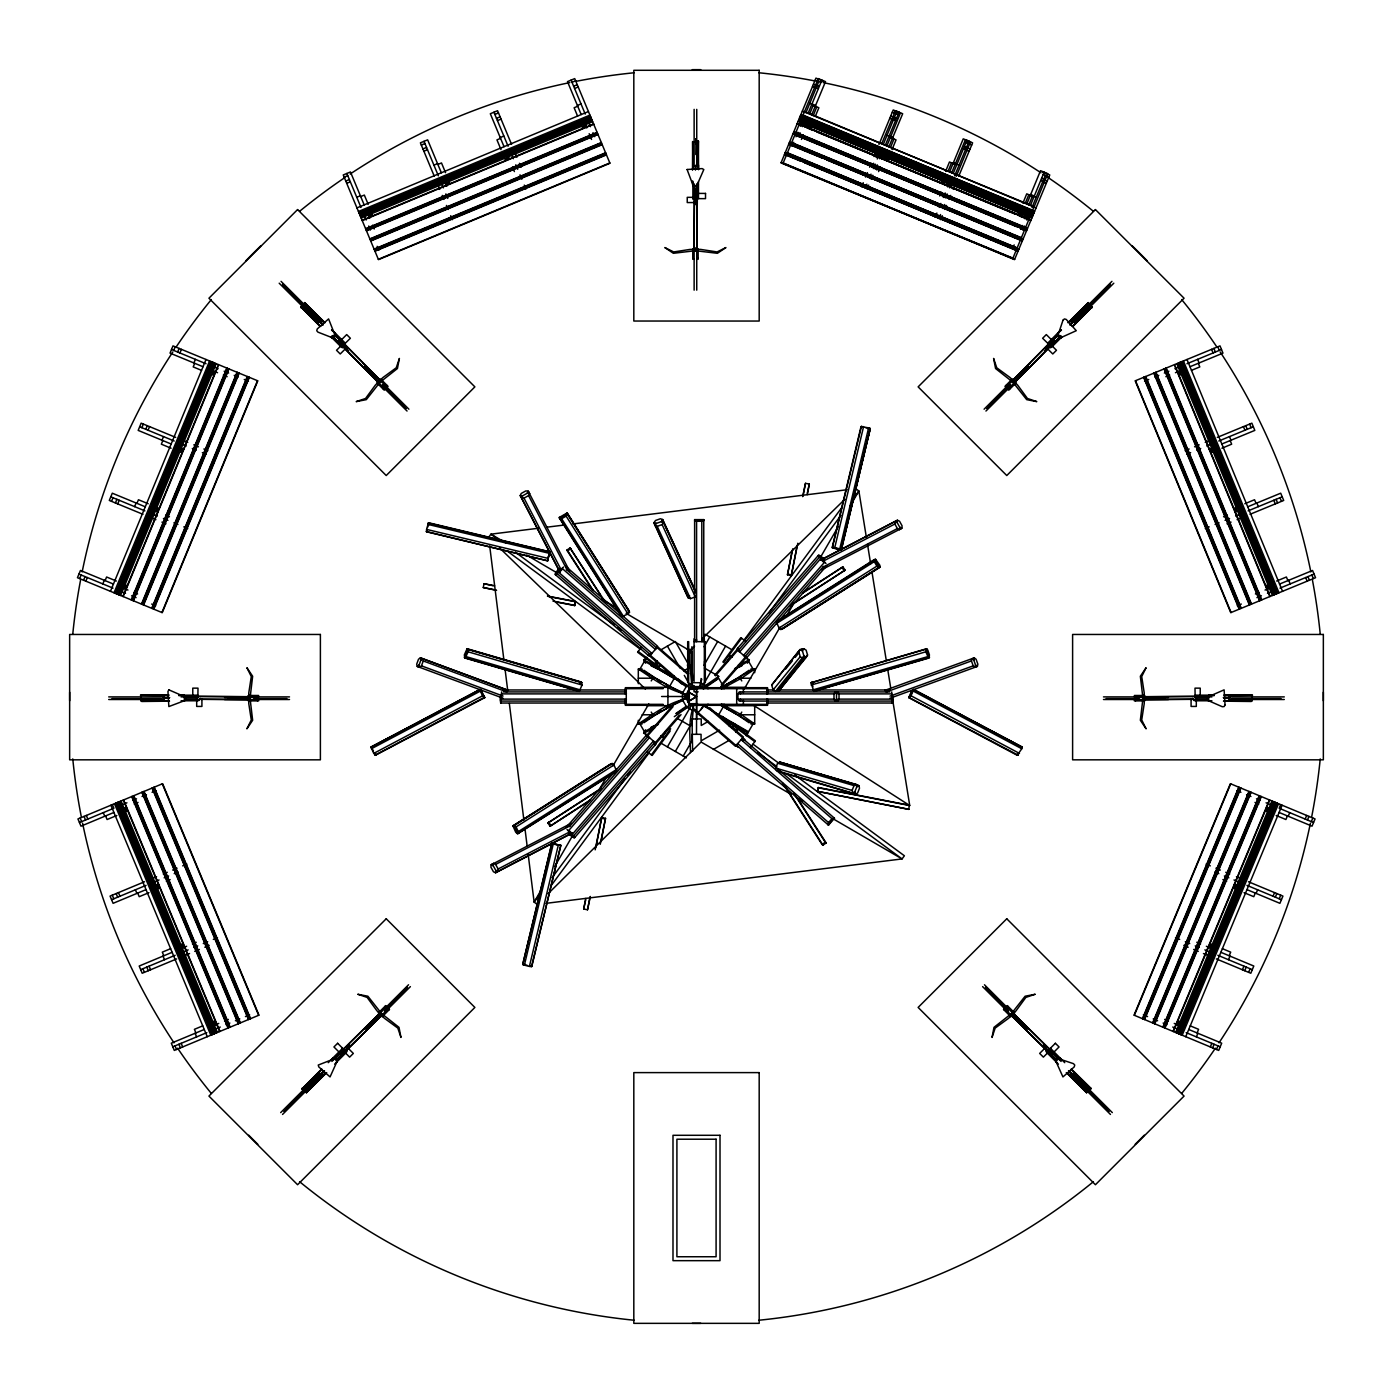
<?xml version="1.0" encoding="UTF-8"?>
<svg xmlns="http://www.w3.org/2000/svg" width="1393" height="1393" viewBox="0 0 1393 1393"><rect width="100%" height="100%" fill="white"/><g stroke="black" fill="none" stroke-linecap="round" stroke-linejoin="round"><path stroke-width="1.5" d="M250.043 698.276L252.655 676.267L246.909 667.717L251.28 676.563L248.755 693.052L248.755 703.5L251.28 719.972L246.909 728.818L252.655 720.268L250.043 698.276L248.755 698.276M1142.957 698.276L1140.345 720.268L1146.091 728.818L1141.72 719.972L1144.245 703.5L1144.245 693.052L1141.72 676.563L1146.091 667.717L1140.345 676.267L1142.957 698.276L1144.245 698.276M694.358 185.408L694.132 248.494L697.005 248.494L697.214 185.443M694.08 259.272L692.774 259.272L692.774 248.929L694.08 248.929L694.41 200.662M696.848 259.272L698.154 259.272L698.154 248.929L696.848 248.929L697.318 199.391M695.647 169.511L695.682 165.227M695.803 154.536L695.96 141.703L698.398 141.059L698.537 169.72M698.085 168.866L698.398 141.059M674.299 716.664L687.428 707.452L689.378 704.074L693.505 706.46C688.055 720.686 690.092 737.402 690.51 752.586M692.617 751.21L692.077 722.427L693.505 706.46M571.966 688.699L464.2 657.287L465.349 655.877L465.245 658.14L468.065 651.802L467.108 648.703L464.304 655.023L465.245 658.14L579.244 691.363L582.048 685.043L581.09 681.926L467.108 648.703L467.003 650.966L468.152 649.538L582.152 682.779M766.777 693.888L767.055 689.97L773.881 689.97M766.916 701.079L767.055 699.112M767.404 693.888L767.543 691.938M767.404 703.03L767.665 699.112M500.47 701.079L500.644 695.629M501.097 703.03L501.619 691.921M625.196 693.888L625.544 689.97M625.37 701.079L625.544 699.112M625.997 693.888L626.171 691.938L503.43 691.921M704.458 668.1L718.701 676.336L705.572 685.548L703.622 688.926L699.495 686.54L701.811 679.175M572.314 832.84L497.91 871.391L495.786 870.381L495.577 872.784L497.91 871.391L498.137 868.988L495.595 864.426L493.47 863.399L493.261 865.819L491.137 864.809L490.928 867.212L493.453 871.774L495.577 872.784L571.879 833.258M894.863 524.012L895.09 521.609L897.423 520.216L899.547 521.226L902.072 525.788L901.863 528.191L899.53 529.601L897.405 528.574L894.863 524.012L822.392 561.571M899.53 529.601L899.739 527.181L901.863 528.191L821.748 569.702M547.519 560.613L549.73 551.767L428.504 522.706L426.589 529.41L426.693 532.004L426.972 529.88L426.293 531.534L547.71 560.839L549.538 551.541L547.71 560.839L426.502 531.778L426.972 529.88M428.609 525.3L428.504 522.706L428.226 524.83L428.905 523.176L549.922 552.011L549.242 553.665L549.538 551.541M590.336 896.465L587.515 909.786L583.684 908.985L585.739 898.433M595.177 849.852L601.706 817.517L605.537 818.318L601.01 841.546M585.687 899.895L583.684 908.985M595.96 847.101L601.706 817.517M587.515 909.786L589.97 897.109M600.244 844.297L605.537 818.318M797.823 543.235L791.294 575.57L787.463 574.787L791.99 551.541M802.664 496.622L805.485 483.319L809.316 484.102L807.261 494.654M787.463 574.787L792.756 548.79M803.03 495.978L805.485 483.319M791.294 575.57L797.04 545.986M807.313 493.192L809.316 484.102M1048.529 345.429L1048.163 347.205L1050.74 347.728L1051.088 345.934M1046.439 1048.825L1045.934 1051.384L1047.71 1051.75L1048.233 1049.173M496.57 590.388L483.267 587.55L484.05 583.719L494.619 585.774M574.891 601.393L574.734 605.572L574.891 601.393L547.414 596.047M817.482 791.346L818.266 787.515L909.089 805.171L908.95 809.368L817.482 791.346L908.95 809.368M818.109 791.712L818.266 787.515M977.381 666.429L975.553 665.018L975.048 667.282L973.219 665.854L971.426 660.944L971.931 658.68L973.759 660.108L974.247 657.844L976.093 659.255L977.869 664.165L977.381 666.429L889.848 698.293M909.699 697.545L910.099 695.856L908.758 697.649L1017.203 755.285L1021.765 748.755L1022.166 747.066L913.738 689.431L911.022 695.769L908.758 697.649L911.457 691.311M1017.586 753.578L1017.203 755.285L1018.527 753.491L1018.126 755.18L909.229 697.597L913.268 689.483M553.213 844.141L560.839 845.29L531.534 966.707L529.41 966.411L524.377 965.157L553.213 844.141L551.541 843.461L560.839 845.29L531.778 966.498L529.88 966.028L532.004 966.307L529.88 966.028M529.41 966.411L558.245 845.394M860.996 426.693L832.161 547.71L838.865 549.643L841.459 549.538L870.294 428.504L868.623 427.843L860.996 426.693L863.12 426.972L861.466 426.293L832.387 547.519L841.233 549.73L870.068 428.696L865.645 427.599M832.631 547.327L834.755 547.606L863.59 426.589M867.7 428.609L870.294 428.504L840.989 549.922L839.335 549.242L841.459 549.538L839.787 548.859L868.623 427.843M427.599 527.355L428.696 522.932M169.528 701.167L141.738 701.48L141.511 698.572M1208.323 697.719L1208.967 695.281L1213.233 695.229M1251.959 697.701L1251.732 694.794L1223.925 695.107M324.012 1070.869L304.109 1090.301L301.95 1089.03L320.582 1070.155M304.109 1090.301L302.211 1088.09M332.544 1059.133L332.805 1058.192L334.982 1059.464M1059.359 335.626L1061.257 337.837L1061.518 336.897M1073.481 325.875L1092.112 307L1089.935 305.729L1070.05 325.161M418.422 666.847L421.539 658.262M419.606 667.282L419.084 665.018L417.221 666.429L419.606 667.282L421.47 665.854L423.263 660.944L422.741 658.68L420.355 657.844L418.492 659.255L416.699 664.165L417.221 666.429L502.908 698.154M777.607 763.225L775.709 768.083L852.098 790.458L852.76 792.913L855.511 794.184L857.618 793L859.516 788.159L858.854 785.704L856.086 784.416L779.714 762.058L777.607 763.225L853.996 785.6L856.086 784.416L856.747 786.871L858.854 785.704L779.714 762.058M852.098 790.458L853.996 785.6M79.68 578.617L81.16 574.996M111.527 501.341L113.025 497.719M141.877 427.703L143.375 424.064M173.725 350.427L175.222 346.805M83.563 580.219L85.06 576.598M115.41 502.943L116.908 499.321M145.777 429.305L147.258 425.683M177.625 352.029L179.105 348.407M85.844 581.16L87.341 577.538M117.708 503.9L119.189 500.261M148.058 430.245L149.556 426.624M179.906 352.969L181.403 349.347M102.803 583.911L104.283 580.289M134.651 506.634L136.131 503.012M162.023 440.24L163.503 436.601M193.871 362.964L195.351 359.342M105.102 580.62L106.599 576.998L116.35 581.02M136.949 503.361L138.447 499.739L148.198 503.744M162.824 440.571L161.344 444.193L171.095 448.215M194.689 363.294L193.192 366.916L201.515 370.346M110.447 591.311L206.007 359.481M114.017 592.774L209.577 360.961M115.445 593.366L210.987 361.536M115.741 593.488L211.301 361.675M117.169 594.08L212.711 362.25M117.465 594.202L213.025 362.372M118.893 594.776L214.435 362.964M119.189 594.915L214.731 363.085M120.599 595.49L216.159 363.677M124.586 588.664L126.084 585.025M156.434 511.388L157.931 507.766M180.829 452.22L182.309 448.598M212.676 374.943L214.156 371.322M122.845 596.413L218.405 364.6M123.176 596.552L217.9 366.725M131.255 599.878L226.815 368.065M131.604 600.017L227.146 368.205M133.066 600.627L228.609 368.814M133.397 600.766L228.957 368.936M141.477 604.092L237.036 372.279M141.825 604.231L237.367 372.419M143.287 604.841L238.83 373.011M143.618 604.98L239.178 373.15M151.698 608.306L247.257 376.493M152.029 608.445L247.588 376.632M153.509 609.054L249.051 377.224M153.839 609.194L249.382 377.364M161.919 612.52L257.479 380.707M792.077 146.3L793.731 142.278M796.012 136.758L797.876 132.231M800.366 126.206L802.351 121.365M805.972 112.589L818.753 81.595M804.388 126.693L805.972 122.863M809.594 114.087L813.355 104.945L809.733 103.448M813.216 115.584L816.646 107.244L813.024 105.764M861.518 186.888L863.242 182.692M865.558 177.068L867.386 172.645M869.615 167.23L871.269 163.207M874.02 156.556L875.675 152.533M878.983 144.489L893.226 109.96L900.453 112.955L886.871 145.934M865.21 188.212L866.864 184.189M869.354 178.147L871.008 174.142M873.289 168.605L875.152 164.078M877.259 158.976L879.627 153.213M883.249 144.454L896.848 111.44M876.911 170.085L878.495 166.237M881.665 158.558L883.249 154.71M890.493 147.432L893.923 139.108L890.301 137.611M945.638 171.287L949.469 161.988L953.091 163.486M939.7 195.978L941.285 192.13M949.643 171.809L963.242 138.83L970.503 141.807L956.26 176.336M935.156 217.256L936.897 213.059M939.213 207.418L940.867 203.413M943.322 197.458L945.185 192.948M947.658 186.906L949.66 182.083M953.265 173.307L966.881 140.31M938.865 218.562L940.519 214.539M943.009 208.515L944.663 204.492M1022.915 203.134L1026.728 193.836L1030.35 195.333M1021.4 217.064L1022.984 213.216M1026.92 203.674L1040.519 170.677L1047.762 173.655L1032.701 210.221L800.871 114.679M1012.502 248.929L1014.174 244.907M1020.599 229.305L1022.183 225.474M1024.935 218.771L1026.589 214.748M1030.541 205.154L1044.141 172.157M1030.228 216.228L1025.457 227.808L793.627 132.248M800.592 121.121L791.537 142.87L1023.019 239.23M801.062 119.972L801.654 118.562L1033.136 214.905M798.346 136.671L800.017 132.666M802.525 126.641L804.196 122.619M808.184 113.059L821.905 80.097M801.445 139.457L803.361 134.842M811.806 114.557L825.509 81.63L818.283 78.6L803.082 115.114L1034.564 211.475M815.427 116.072L818.875 107.749L815.271 106.234M871.896 167.282L873.568 163.277M876.075 157.252L877.747 153.23M881.926 143.2L895.438 110.709L902.681 113.738L888.96 146.683M867.09 189.048L868.727 185.095M871.165 179.227L872.836 175.239M875.309 169.302L877.19 164.774M879.697 158.75L881.369 154.745M885.339 145.168L899.06 112.224M878.6 171.583L880.515 166.951M883.719 159.272L885.321 155.424M891.99 149.608L896.047 139.875L892.425 138.36M948.041 171.269L951.506 162.946L955.128 164.461M946.422 185.373L948.006 181.525M951.663 172.784L965.366 139.84L972.61 142.835L958.68 176.319M945.447 197.91L947.118 193.888M949.626 187.863L951.628 183.04M954.64 175.814L968.988 141.337M940.623 219.659L942.277 215.706M944.872 209.455L946.543 205.433M949.051 199.408L950.722 195.386M953.23 189.378L954.901 185.356M1025.196 203.395L1028.661 195.072L1032.283 196.57M1023.576 217.482L1025.178 213.651M1028.818 204.893L1032.631 195.769L1036.235 197.266M1022.601 230.019L1024.273 226.014M1026.78 219.99L1028.8 215.149M1031.987 207.47L1045.325 175.448M1134.355 1015.305L1230.715 783.824M1142.417 1018.666L1238.777 787.184M1142.748 1018.805L1239.108 787.324M1144.228 1019.415L1240.571 787.933M1144.558 1019.554L1240.919 788.072M1152.62 1022.915L1248.981 791.433M1152.951 1023.054L1249.312 791.572M1154.431 1023.663L1250.775 792.182M1154.762 1023.803L1251.123 792.321M1162.824 1027.163L1259.185 795.682M1163.155 1027.303L1259.516 795.821M1164.635 1027.912L1260.978 796.43M1164.966 1028.051L1261.327 796.57M1173.028 1031.412L1269.389 799.93M1173.359 1031.551L1269.72 800.07M1177.625 1024.83L1179.122 1021.226M1209.751 947.675L1211.248 944.054M1234.337 888.595L1235.835 884.99M1266.446 811.44L1267.961 807.818M1175.605 1032.492L1271.966 800.992M1177.015 1033.066L1273.376 801.584M1177.329 1033.206L1273.69 801.724M1178.739 1033.798L1275.1 802.298M1179.035 1033.919L1275.396 802.438M1180.463 1034.511L1276.824 803.012M1180.759 1034.633L1277.12 803.152M1182.187 1035.225L1278.53 803.744M1280.689 804.632L1279.174 808.253L1313.547 822.549M1185.739 1036.705L1282.1 805.224M1197.075 1032.944L1198.589 1029.323L1190.266 1025.857M1229.201 955.772L1230.698 952.15L1222.375 948.685M1255.285 893.087L1253.787 896.692L1244.053 892.652M1287.411 815.915L1285.913 819.537L1276.162 815.48M1196.378 1036.897L1197.893 1033.275M1228.504 959.725L1230.019 956.12M1256.103 893.418L1257.618 889.796M1288.229 816.263L1289.726 812.641M1210.308 1046.927L1211.823 1043.322M1242.434 969.772L1243.932 966.15M1273.045 896.221L1274.543 892.617M1305.171 819.067L1306.669 815.445M1212.589 1047.884L1214.104 1044.262M1244.715 970.729L1246.213 967.108M1275.326 897.179L1276.841 893.557M1307.452 820.007L1308.95 816.402M1216.472 1049.504L1217.987 1045.882M1248.598 972.331L1250.096 968.727M1279.209 898.798L1280.724 895.177M1311.335 821.626L1312.833 818.022M742.765 741.093L742.817 738.534L834.494 818.248L828.504 825.144L736.81 745.429L737.681 743.601L828.556 822.584L827.668 824.43L829.375 823.298L828.504 825.144M560.16 572.314L521.609 497.91L522.619 495.786L520.216 495.577L521.609 497.91L524.012 498.137L528.574 495.595L529.601 493.47L528.191 491.137L525.788 490.928L521.226 493.453L520.216 495.577L559.742 571.879M1017.674 755.232L1018.527 753.491M693.122 184.311L692.669 185.165L692.617 180.881M771.705 685.043L800.07 649.538L803.744 648.703L806.112 650.113L807.557 655.023L806.268 657.287L779.192 690.51L775.518 691.363L773.132 689.953L771.705 685.043L800.07 649.538L802.438 650.966L803.744 648.703M779.192 690.51L795.368 669.981M646.787 657.235L639.927 669.11L685.635 695.507L690.214 687.585L644.506 661.205M641.285 669.894L639.596 669.685M645.847 661.971L644.82 660.63M652.551 676.406L653.178 677.52M657.13 668.483L661.571 670.312M651.227 680.916L653.509 676.963M658.088 669.04L660.369 665.088M541.703 889.03L534.128 902.107L537.28 904.44M554.675 866.603L571.983 836.688M599.025 789.953L606.599 776.876M613.094 765.662L648.79 703.97M666.133 684.242L666.759 685.373M670.712 676.336L671.67 676.876M666.446 685.931L667.09 684.799M669.667 686.279L674.229 678.374M648.407 735.922L643.653 733.188L645.603 729.81M704.074 646.805L709.768 636.967M682.257 693.557L686.819 685.635M662.668 736.827L665.837 731.325M703.918 665.349L717.674 641.529M667.404 746.892L691.433 705.258M701.567 687.742L725.596 646.108M675.326 751.471L692.095 722.427M718.701 676.336L716.751 679.714L706.895 686.627M727.163 661.675L730.332 656.173M700.958 709.629L702.908 706.234M706.181 707.365L708.01 704.196M683.232 756.033L691.816 741.18M747.397 663.19L749.347 659.812L744.593 657.078M718.771 714.626L723.333 706.721M725.91 708.201L726.554 707.069M726.867 708.758L726.241 707.627M732.631 727.912L734.912 723.96M739.491 716.037L741.773 712.084M740.449 716.594L739.822 715.48M751.715 723.106L753.404 723.315M746.213 735.765L753.073 723.89L719.746 704.632M744.21 689.03L779.906 627.372M786.401 616.159L793.975 603.082M821.017 556.364L838.325 526.484M850.218 505.92L858.872 490.98L855.72 488.647M325.004 322.758L304.632 302.594L303.361 304.771L322.793 324.656M1066.289 1072.61L1086.644 1092.774L1087.933 1090.597L1068.501 1070.712M648.372 655.476L649.417 653.805M892.617 701.079L892.495 699.112L891.99 701.062L739.195 701.062L737.942 699.112L737.942 693.888L739.195 691.921L889.848 691.921M833.989 693.888L835.243 691.921L836.496 693.888L837.768 691.938L839.021 693.888L839.021 699.112L837.768 701.079L836.496 699.112L835.243 701.062L833.989 699.112L833.989 693.888L737.942 693.888M200.383 698.381L198.938 700.557L197.423 699.53M693.105 199.582L694.114 198.067M697.04 199.007L698.05 197.493M695.856 592.826L663.521 522.462L661.257 521.661L662.685 519.537L663.521 522.462L662.11 524.569L657.2 526.328L654.936 525.509L656.347 523.402L654.083 522.601L655.511 520.477L660.421 518.736L662.685 519.537L695.003 589.901M488.612 537.332L490.928 534.163L538.429 528.243M641.529 646.979L637.628 652.255L660.247 668.936M655.023 663.869L657.165 660.822M539.265 895.159L534.128 902.107L528.208 854.623M552.081 877.747L625.196 778.583M627.755 775.1L630.332 771.618M551.384 885.304L648.877 753.073M651.367 754.902L670.66 728.731M670.172 731.064L652.203 755.424L646.927 751.524M722.828 662.023L740.797 637.681L746.073 641.564M723.629 662.615L741.633 638.186M744.123 640.014L841.616 507.801M769.093 612.763L840.919 515.34M853.735 497.945L858.872 490.98L866.481 538.064M735.835 732.283L737.977 729.218M750.374 747.606L755.372 740.832L722.323 716.472M589.883 800.609L550.096 826.223L547.902 822.984L601.062 788.351M550.096 826.223L590.597 799.721M802.403 593.366L842.904 566.864L845.098 570.103L790.127 605.92M579.941 683.336L581.09 681.926M785.652 669.058L792.425 660.752M795.142 657.426L799.199 652.446M773.132 689.953L800.226 656.712L798.781 651.802M775.518 691.363L803.883 655.877L806.268 657.287L802.594 658.14L800.226 656.712M777.346 690.945L804.423 657.705L801.898 649.121M798.085 666.655L807.557 655.023M559.725 518.945L561.205 517.221L559.289 517.447L559.725 518.945L561.64 518.718L566.133 516.124L567.613 514.417L567.177 512.92L559.289 517.447L618.892 611.649M629.288 611.492L567.404 513.669L559.516 518.196L621.626 616.768L628.034 613.965L629.514 612.241L629.079 610.743L567.177 512.92L565.715 514.626L567.613 514.417L629.514 612.241L627.599 612.467M558.732 568.901L554.919 574.247L648.981 656.016L652.011 653.456L558.558 572.227L555.528 574.769M555.964 572.558L559.777 568.657M558.558 572.227L560.857 569.598M560.944 569.963L563.503 567.003M566.342 827.268L646.16 735.452L649.521 737.559L568.274 831.012M673.742 704.336L646.805 735.33L655.302 742.713M647.536 735.974L673.063 706.617M569.441 826.676L647.832 736.497M572.558 837.036L571.809 834.895L573.498 835.957L654.727 742.504M574.769 837.472L572.227 834.442L653.456 740.989L656.016 744.019L574.247 838.081L568.901 834.268M654.222 743.949L679.279 715.131M714.731 675.205L737.019 649.591L746.195 657.67L720.669 687.028M681.055 714.592L655.981 743.409L655.25 742.782M715.48 675.849L738.778 649.051M738.273 650.496L819.502 557.043L821.191 558.105L820.442 555.964M818.231 555.528L820.773 558.558L739.544 652.011L736.984 648.981L818.753 554.919L824.099 558.732M824.726 561.988L743.479 655.441L746.84 657.548L826.658 565.732M745.168 656.503L823.559 566.324M721.348 684.764L745.464 657.026M698.172 712.607L704.91 704.841M735.974 745.464L735.33 746.195L692.913 709.333M736.026 745.516L743.409 737.019L709.786 707.766M741.947 740.38L743.218 738.899M828.556 822.584L831.969 818.649L834.494 818.248M828.086 824.778L834.094 817.883M343.949 1048.546L379.314 1013.773L378.391 1012.92L385.704 1005.607L386.627 1006.53M388.577 1008.497L389.5 1009.42L382.187 1016.733L381.264 1015.81L346.892 1049.695M1058.837 1058.488L1014.069 1014.034L1012.084 1016.072L1056.852 1060.543M1014.104 1014.034L1012.102 1016.089L1013.982 1014.278M324.499 1070.712L305.067 1090.597L306.356 1092.774L326.711 1072.61M306.356 1092.774L325.788 1072.889M1060.526 330.402L1057.531 333.467L1061.466 330.124M1067.996 322.758L1088.368 302.594L1089.639 304.771L1070.207 324.656M1068.936 322.479L1088.368 302.594M1070.782 323.402L1073.759 320.338M1005.885 387.271L1004.962 386.349L1012.276 379.035L1013.199 379.958L1047.884 344.611M1007.835 389.239L1008.758 390.162L1016.089 382.849L1015.149 381.926L1046.927 349.678M1015.184 381.961L1047.536 349.086M1059.881 336.845L1057.827 334.842L1013.373 379.575L1015.427 381.578L1059.881 336.81M380.028 382.257L366.307 399.652L356.208 401.619L365.558 398.468L375.413 385.025L382.796 377.642L396.239 367.787L399.391 358.436L397.423 368.536L380.028 382.257L379.105 381.334M1011.405 1013.634L1025.109 996.221L1035.225 994.254L1025.875 997.405L1016.019 1010.848L1008.619 1018.248L995.177 1028.104L992.025 1037.454L993.993 1027.338L1011.405 1013.634L1012.311 1014.539M302.281 306.216L301.341 307.122L319.136 324.917M304.37 304.074L305.311 303.169L324.586 322.445M341.146 340.136L346.683 334.581L350.374 338.273L344.402 344.106L335.504 335.208M342.278 346.213L341.355 347.136L330.977 336.758M364.496 366.272L378.809 381.508M333.119 336.81L377.573 381.578L379.384 379.68M346.073 349.678L377.816 381.961L376.928 382.849L384.242 390.162L385.164 389.239M345.116 344.611L379.871 379.976L380.724 379.035L388.038 386.349L387.115 387.271M378.06 382.065L379.906 380.219M377.851 383.772L378.774 382.849M380.724 380.881L381.647 379.958M378.983 382.988L380.829 381.142M383.406 389.326L384.329 388.403M386.279 386.436L387.202 385.513M321.783 1069.075L302.507 1088.351L303.448 1089.256L307.888 1084.816M330.663 1060.195L342.539 1048.32L343.444 1049.26L333.066 1059.638M1047.658 343.2L1061.013 329.845M1068.414 322.445L1087.707 303.152L1088.612 304.092M1048.163 343.827L1050.618 341.355M1057.496 335.208L1048.598 344.106L1042.626 338.273L1046.317 334.581L1051.854 340.136M1072.297 320.407L1076.772 315.932M280.689 1112.607L319.972 1073.324M331.865 1061.449L344.158 1049.155M364.444 1028.87L408.549 984.764M984.102 409.194L1030.071 363.225M1048.494 344.802L1058.158 335.156M1071.426 321.887L1111.945 281.351M301.846 1092.286L305.589 1088.542M335.452 1058.68L339.892 1054.222M348.459 1045.655L349.33 1044.785M1046.056 348.076L1048.946 345.185M1087.881 306.234L1091.624 302.507M369.197 1025.579L380.602 1014.174M1019.641 375.135L1027.024 367.752M347.223 1047.606L348.267 1046.561M1050.792 344.036L1053.056 341.773M340.693 1054.884L345.064 1050.496M347.588 1047.971L350.113 1045.447M380.689 1014.539L381.595 1013.634L367.891 996.221L357.775 994.254L367.125 997.405L376.981 1010.848L384.381 1018.248L397.823 1028.104L400.975 1037.454L399.007 1027.338L381.595 1013.634M1012.972 382.257L1026.693 399.652L1036.792 401.619L1027.442 398.468L1017.586 385.025L1010.204 377.642L996.761 367.787L993.609 358.436L995.577 368.536L1012.972 382.257L1013.895 381.334M1044.802 350.775L1046.282 349.295M1051.158 344.419L1054.901 340.658M345.325 1050.357L347.78 1047.884L353.334 1053.421L349.626 1057.13L344.088 1051.576M381.055 1014.644L365.628 1029.148M1014.191 381.508L1028.504 366.272M282.535 1114.452L323.072 1073.916M336.34 1060.648L346.004 1051.001M364.426 1032.579L410.395 986.61M985.948 411.039L1031.917 365.07M1050.339 346.648L1061.1 335.835M1074.508 322.479L1113.808 283.197M306.46 1092.321L325.753 1073.028M334.633 1064.148L346.509 1052.272L345.568 1051.367M1062.023 336.758L1051.645 347.136L1050.722 346.213M1073.864 324.917L1091.659 307.122M1004.423 1008.497L1003.5 1009.42L1010.813 1016.733L1011.736 1015.81L1045.516 1049.086M1006.373 1006.53L1007.296 1005.607L1014.626 1012.92L1013.686 1013.843L1049.051 1048.546M1004.336 1010.256L1005.258 1009.333M1007.209 1007.365L1008.132 1006.442M1010.674 1014.661L1012.519 1012.815M1009.89 1015.81L1010.813 1014.888M1012.763 1012.92L1013.686 1011.997M1012.485 1015.549L1013.408 1014.626M1027.372 1029.148L1011.945 1014.644M1047.432 1051.367L1046.509 1052.29L1058.367 1064.148M1048.912 1051.576L1043.374 1057.13L1039.666 1053.421L1045.22 1047.884L1047.675 1050.357M1087.445 1091.381L1086.54 1092.321L1067.247 1073.028M334.163 1058.488L378.931 1014.034L380.916 1016.072L336.148 1060.543M548.093 893.714L701.062 742.016L791.241 794.463M347.484 1049.086L381.316 1015.828M694.55 646.16L689.901 650.705L626.084 613.32M702.298 638.586L844.872 499.251M1072.227 326.432L1092.112 307M328.226 1062.685L332.805 1058.192M301.95 1089.03L321.835 1069.58M333.119 336.845L335.173 334.842L379.627 379.575L377.573 381.578M345.464 349.086L377.207 381.386L379.871 379.976M1013.129 379.976L1015.793 381.386M810.987 682.779L926.693 648.703L927.808 650.113L929.462 655.023L928.609 658.14L813.86 691.363L810.987 682.779L926.206 649.121L929.096 657.705L818.527 689.727M925.718 649.538L926.693 648.703L925.84 651.802L928.609 658.14L928.469 655.877L929.584 657.287L823.193 688.107M676.249 713.286L686.105 706.373M638.307 720.268L638.307 723.925C653.23 714.209 668.779 702.124 686.383 698.886L686.383 694.114C668.779 690.876 653.23 678.791 638.307 669.075L638.307 683.702M643.862 722.775L653.805 715.932M739.195 677.068L749.138 670.225M754.693 672.732L754.693 669.075L741.442 678.217L721.435 689.047M592.443 589.936L566.829 550.131L570.05 547.937L605.868 602.925M566.829 550.131L567.717 550.844L570.938 548.65M822.062 844.437L825.283 842.243L826.171 842.957L822.95 845.151L822.062 844.437L782.483 782.936M1194.637 696.604L1196.152 695.595M1195.577 699.53L1194.062 700.557L1192.617 698.381M742.817 738.534L741.111 739.666L831.969 818.649M803.117 592.478L842.904 566.864M792.634 603.865L845.098 570.103M547.902 822.984L600.366 789.222M780.602 619.119L875.553 559.289L879.871 565.279L880.08 567.177L782.257 629.079L780.759 629.514L779.035 628.034L776.232 621.626L874.055 559.725L875.553 559.289L875.779 561.205L874.055 559.725L874.282 561.64L876.876 566.133L878.583 567.613L880.08 567.177L878.374 565.715L878.583 567.613L780.759 629.514L780.533 627.599M776.458 623.524L874.282 561.64M779.035 628.034L876.876 566.133M781.508 629.288L879.331 567.404L874.804 559.516M611.492 763.712L513.669 825.596L518.196 833.484L616.768 771.374L613.965 764.966L612.241 763.486L610.743 763.921L512.92 825.823L515.723 832.23L517.447 833.711L518.945 833.275L516.124 826.867L514.417 825.387L512.92 825.823L514.626 827.285L514.417 825.387L612.241 763.486L612.467 765.401M516.124 826.867L613.965 764.966M518.718 831.36L616.542 769.476M611.649 774.108L517.447 833.711L517.221 831.795L518.945 833.275M493.47 863.399L491.137 864.809L571.252 823.298M319.519 325.875L300.888 307L303.065 305.729L322.95 325.161M301.149 307.94L303.326 306.652M1058.018 1059.464L1060.195 1058.192L1064.774 1062.685M1090.789 1088.09L1088.891 1090.301L1090.789 1088.09L1072.418 1070.155M645.603 663.207L643.653 659.812L646.822 657.984M661.066 649.765L675.326 641.529L692.095 670.573L692.965 680.55M683.806 670.851L690.127 667.195L689.901 650.531M677.59 678.635L687.428 685.548L691.555 683.162L690.127 667.195M639.596 723.315L641.285 723.106M653.178 715.48L652.551 716.594M657.931 712.728L661.1 710.9M666.759 707.627L666.133 708.758M734.599 668.483L735.87 668.483M748.18 660.63L747.153 661.971M702.786 687.585L718.771 678.374L723.333 686.279M734.912 669.04L748.494 661.205M644.506 731.795L658.088 723.96M676.04 713.599L690.214 705.415L685.635 697.493L639.927 723.89L646.787 735.765M719.746 688.368L753.073 669.11L746.213 657.235M644.82 732.37L645.847 731.029M658.401 724.517L657.13 724.517M726.241 685.373L726.867 684.242M731.9 682.1L735.069 680.272M739.822 677.52L740.449 676.406M753.404 669.685L751.715 669.894M708.428 721.33L701.236 725.474L701.236 718.91L696.622 718.91L696.465 690.632M719.641 730.158L701.062 740.867L701.062 734.32L691.921 734.32L691.921 740.867M728.922 724.795L732.648 722.654M713.355 749.451L728.33 740.815M852.76 792.913L854.849 791.729L855.511 794.184L781.194 772.418M670.016 706.651L655.459 714.783L642.103 714.783M722.984 686.349L737.541 678.217L750.897 678.217M520.912 496.744L528.905 492.304M141.041 697.701L141.268 694.794L169.075 695.107M184.677 697.719L184.033 695.281L178.913 695.699M1208.724 698.085L1208.497 700.992L1209.35 700.522M1251.489 698.572L1251.262 701.48L1223.472 701.167M478.408 690.493L371.409 747.118L373.446 751.175M375.466 753.578L375.901 755.285L373.742 753.404L370.973 747.066L431.064 715.81M434.895 713.791L478.826 690.545M371.409 748.755L480.324 691.12L479.889 689.431L370.973 747.066L372.279 748.859L371.844 747.17M373.742 753.404L482.64 695.769L484.799 697.649L480.742 689.535M821.121 559.742L897.423 520.216L897.214 522.619L895.09 521.609M820.686 560.16L896.256 520.912L900.696 528.905M823.019 567.125L897.405 528.574M495.595 864.426L569.981 825.875M498.137 868.988L570.608 831.429M738.429 665.001L749.347 659.812M738.307 667.508L741.947 665.784M651.053 727.216L654.693 725.492M643.653 733.188L654.571 727.999M682.744 700.575L671.844 705.642L646.77 705.642M344.158 177.172L347.762 175.675M421.313 145.064L424.935 143.549M494.863 114.435L498.485 112.937M572.018 82.326L575.64 80.811M345.777 181.055L349.382 179.558M422.932 148.947L426.554 147.432M496.483 118.318L500.087 116.82M573.637 86.209L577.259 84.694M346.718 183.336L350.339 181.839M423.89 151.228L427.494 149.713M497.423 120.616L501.045 119.102M574.595 88.49L578.199 86.993M356.765 197.266L360.369 195.769M433.919 165.14L437.541 163.643M500.226 137.541L503.848 136.044M577.399 105.433L581.02 103.918M360.717 196.57L364.339 195.072L368.187 204.353M437.872 164.461L441.494 162.946L445.551 172.68M500.575 138.36L496.953 139.875L501.01 149.608M577.729 106.234L574.125 107.749L577.573 116.072M356.939 207.905L588.438 111.544M358.436 211.475L589.918 115.114M359.028 212.885L590.51 116.524M359.15 213.199L590.632 116.838M359.742 214.609L591.224 118.248M359.864 214.905L591.346 118.562M360.456 216.333L591.938 119.972M360.578 216.629L592.06 120.268M361.17 218.057L592.652 121.696M368.814 216.037L372.436 214.522M445.969 183.911L449.591 182.396M505.05 159.324L508.671 157.809M582.222 127.198L585.826 125.701M362.093 220.286L593.592 123.925M362.232 220.616L593.731 124.256M365.593 228.696L597.075 132.335M365.732 229.027L597.214 132.666M366.342 230.489L597.841 134.128M366.481 230.82L597.98 134.459M369.841 238.899L601.323 142.539M369.981 239.23L601.463 142.87M370.59 240.693L602.072 144.332M370.73 241.024L602.211 144.68M374.09 249.103L605.572 152.742M374.229 249.434L605.711 153.073M374.839 250.897L606.321 154.536M374.978 251.228L606.46 154.884M378.339 259.307L609.821 162.946M79.453 822.549L113.93 808.201L112.311 804.632M121.156 805.189L126.92 802.803M132.683 800.4L136.514 798.798M142.051 796.5L146.457 794.654M152.081 792.321L156.103 790.649M113.913 812.45L80.968 826.171L77.938 818.945L162.633 783.684L258.976 1015.166L174.299 1050.426L171.304 1043.183L204.249 1029.479M122.654 808.811L126.502 807.209M134.181 804.022L138.029 802.42M116.838 815.48L107.087 819.537L105.589 815.915M144.559 881.752L110.064 896.099L113.094 903.326L146.021 889.622M152.586 878.408L156.591 876.737M163.242 873.968L167.264 872.297M172.662 870.05L177.068 868.205M182.692 865.871L186.888 864.113M111.562 899.721L146.056 885.356M153.282 882.361L159.028 879.958M164.13 877.834L168.64 875.953M174.16 873.655L178.182 871.983M154.78 885.965L158.628 884.381M166.307 881.177L170.138 879.575M148.947 892.652L139.213 896.692L137.715 893.087M170.625 948.685L162.302 952.15L163.799 955.772M172.123 952.307L139.196 966.028L142.19 973.254L176.667 958.906M180.881 948.668L186.645 946.265M192.408 943.862L196.239 942.277M140.676 969.65L175.17 955.285M182.379 952.29L188.142 949.887M193.906 947.484L197.754 945.882M203.274 943.583L207.696 941.755M213.321 939.404L217.5 937.663M183.65 955.998L189.552 953.543M194.741 951.384L199.373 949.451M204.788 947.205L209.194 945.359M202.734 1025.857L194.411 1029.323L195.925 1032.944M212.99 1025.823L218.753 1023.437M224.517 1021.034L228.365 1019.432M172.802 1046.805L206.826 1032.648M214.505 1029.444L220.268 1027.041M226.032 1024.656L229.862 1023.054M235.4 1020.756L239.805 1018.91M245.429 1016.577L249.626 1014.818M1144.558 381.212L1148.755 379.488M1154.78 376.998L1158.802 375.344M1164.339 373.063L1168.866 371.2M1174.891 368.71L1179.732 366.725M1186.958 363.747L1221.487 349.504M1165.837 376.685L1169.685 375.1M1175.448 372.715L1181.229 370.346M1189.988 366.725L1222.967 353.125L1220.007 345.882L1135.191 380.829L1230.75 612.659L1315.549 577.712L1312.554 570.468L1279.558 584.067M1191.485 370.346L1199.808 366.916L1198.311 363.294M1185.147 450.653L1189.169 448.999M1194.567 446.77L1199.216 444.855M1205.241 442.365L1210.43 440.223M1217.308 437.385L1251.854 423.159L1254.814 430.402L1221.835 444.001M1186.627 454.275L1190.649 452.621M1196.691 450.131L1200.714 448.476M1206.738 445.986L1211.579 444.001M1218.805 441.006L1253.334 426.78M1209.228 449.208L1213.077 447.623M1221.905 448.215L1231.656 444.193L1230.176 440.571M1244.802 503.744L1254.553 499.739L1256.051 503.361M1223.559 516.751L1227.407 515.149M1235.103 511.98L1238.952 510.395M1247.71 506.791L1280.707 493.192L1283.702 500.435L1250.009 514.313M1205.258 528.522L1209.228 526.885M1215.096 524.464L1219.101 522.828M1225.056 520.373L1229.566 518.509M1235.608 516.019L1240.449 514.017M1248.128 510.848L1282.204 496.813M1227.041 523.785L1231.064 522.131M1237.106 519.641L1242.277 517.5M1276.65 581.02L1286.401 576.998L1287.898 580.62M1255.406 594.01L1259.255 592.425M1265.036 590.057L1270.016 588.003M1237.297 605.729L1241.32 604.057M1256.904 597.632L1261.414 595.769M1267.456 593.296L1272.297 591.294M1279.993 588.125L1314.052 574.09M884.694 690.44L974.247 657.844M886.227 691.973L971.426 660.944M890.04 696.134L973.219 665.854M687.742 596.378L689.587 595.716M695.438 591.363L663.103 520.999L654.518 524.047L688.159 597.841L690.423 598.642L695.333 596.9L662.11 524.569M1058.819 335.643L1059.742 335.365M336.253 1062.18L337.176 1061.901M811.109 685.043L925.84 651.802M812.763 689.953L927.494 656.712M694.619 519.624L696.587 520.164L694.619 520.703L696.587 521.261L696.587 641.651L694.619 641.111L694.619 519.624L703.761 519.624L703.761 641.111L701.811 641.651L701.811 521.261L703.761 520.703L701.811 520.164L703.761 519.624M696.587 639.457L694.619 641.111M703.761 641.111L701.811 639.457M695.925 185.321L698.381 184.694L697.91 183.841M342.086 1049.364L343.879 1048.999M547.049 527.163L564.322 525.022M572.958 523.942L847.083 489.727M545.917 903.36L902.072 858.924L904.388 855.772L794.776 774.961M1022.166 747.066L914.696 690.545M198.746 696.343L249.591 696.796L249.591 695.49M247.484 696.779L248.285 695.49L258.61 695.49L258.61 696.796L250.061 696.796M247.449 699.634L248.285 700.888L258.61 700.888L258.61 699.582M162.894 698.328L169.319 698.259M140.885 701.01L168.675 700.696M1214.087 695.699L1208.967 695.281M1224.778 695.577L1252.586 695.246M1223.298 697.545L1229.706 697.475M1224.151 698.015L1228.434 697.963M1134.39 699.582L1134.39 700.888L1144.733 700.888L1144.715 699.582L1192.147 699.216M695.386 250.705L673.376 253.3L664.844 247.554L673.69 251.941L690.162 249.399L700.609 249.399L717.082 251.941L725.927 247.554L717.395 253.3L695.386 250.705L695.386 249.399M694.184 141.964L692.878 141.929L692.878 169.215M697.162 141.964L698.468 141.929M695.072 197.336L687.237 197.336L687.237 202.56L695.072 202.56M694.132 248.424L696.744 248.424M694.794 248.581L696.1 248.581M694.132 249.19L696.744 249.19M692.774 250.235L694.08 250.235M696.848 250.235L698.154 250.235M694.132 250.496L696.744 250.496M696.848 258.088L698.154 258.088M694.619 520.164L703.761 520.164M696.587 521.261L701.811 521.261M694.619 640.554L696.587 640.554M701.811 640.554L703.761 640.554M694.062 641.651L705.311 641.651L705.311 682.727M687.358 649.504L691.938 649.504M687.689 661.901L688.664 661.901M704.336 661.901L705.311 661.901M687.689 663.19L688.664 663.19M704.336 663.19L705.311 663.19M691.938 664.078L691.276 668.849M687.358 665.192L691.938 665.192M638.307 669.075L642.208 669.075M750.792 669.075L754.693 669.075M638.307 678.217L655.459 678.217L670.016 686.349M691.921 682.692L701.062 682.692M640.432 687.358L671.844 687.358L682.744 692.425M721.156 687.358L746.23 687.358M663.138 687.689L625.37 687.689L625.37 692.582M690.754 687.689L767.543 687.689L767.543 692.582M625.37 688.664L663.138 688.664M767.543 688.664L688.664 688.664L688.664 704.336L767.543 704.336M697.527 689.309L689.326 689.309L689.326 703.674L697.527 703.674M502.803 689.97L625.997 689.97L626.328 693.888L501.445 693.888M779.993 689.97L890.336 689.97M698.172 691.816L694.062 691.816L694.062 685.548M837.959 693.888L891.868 693.888M168.553 695.177L141.285 695.177L141.302 696.483M179.018 695.177L197.91 695.177M1195.09 695.177L1213.982 695.177M1224.447 695.177L1251.715 695.177L1251.698 696.483M183.214 696.483L197.876 696.483L197.998 688.142L192.774 688.142L192.774 695.978M661.588 696.5L686.383 696.5M1209.786 696.483L1195.124 696.483L1195.002 688.142L1200.226 688.142L1200.226 695.978M1142.939 696.796L1134.39 696.796L1134.39 695.49L1144.733 695.49L1144.715 696.796L1143.409 696.796L1143.409 695.49M108.706 696.9L164.27 696.9M181.073 696.9L198.45 696.9M224.499 696.9L289.518 696.9M1103.482 696.9L1168.501 696.9M1194.55 696.9L1211.927 696.9M1228.73 696.9L1284.294 696.9M111.98 698.607L161.222 698.607M227.773 698.607L248.947 698.607M253.892 698.607L286.906 698.607M1106.094 698.607L1139.108 698.607M1144.053 698.607L1165.227 698.607M1231.778 698.607L1281.02 698.607M500.644 699.112L501.271 701.062L626.171 701.079L625.997 699.112M501.445 699.112L626.328 699.112L625.997 703.03L500.644 703.03L500.296 696.5M737.942 699.112L833.989 699.112M837.959 699.112L891.868 699.112L892.129 703.03M185.304 699.478L197.876 699.478L184.799 699.512M1207.696 699.478L1195.124 699.478L1208.201 699.512M108.706 699.512L164.27 699.512M224.499 699.512L289.518 699.512M1103.482 699.512L1168.501 699.512M1228.73 699.512L1284.294 699.512M149.66 700.783L168.553 700.783M181.107 700.783L197.91 700.783M1195.09 700.783L1211.893 700.783M1224.447 700.783L1243.34 700.783M625.37 704.336L663.138 704.336M663.138 705.311L625.37 705.311L625.37 700.418M690.754 705.311L767.543 705.311L767.543 700.418M721.156 705.642L754.693 705.642L754.693 723.925L750.792 723.925M754.693 714.783L737.541 714.783L722.984 706.651M696.5 718.997L691.938 718.997L691.938 725.579M638.307 723.925L642.208 723.925M200.853 699.216L248.285 699.617M1223.681 698.259L1230.106 698.328M1224.325 700.696L1252.115 701.01M179.767 695.229L184.033 695.281M140.414 695.246L168.222 695.577M163.294 697.475L169.702 697.545M164.566 697.963L168.849 698.015M1194.254 696.343L1145.516 696.779M529.601 493.47L527.181 493.261L528.191 491.137L569.702 571.252M551.541 843.461L553.665 843.758L552.011 843.078L522.706 964.496L524.377 965.157M525.3 964.391L522.706 964.496L551.767 843.27L560.613 845.481M493.139 585.722L484.05 583.719M548.058 596.413L575.518 601.741M483.267 587.55L495.943 590.023M552.969 601.114L574.09 605.224M555.72 601.88L574.734 605.572M818.91 787.881L909.733 805.537L892.095 696.396M1049.121 1048.999L1050.914 1049.364M787.829 574.142L791.659 574.926M601.341 818.161L605.171 818.945M427.843 524.377L548.859 553.213M426.589 529.41L547.606 558.245M861.222 426.502L863.12 426.972M834.755 547.606L839.787 548.859M522.932 964.304L527.355 965.401M581.612 682.344L467.63 649.121L464.722 657.705L574.56 689.727M468.065 651.802L582.048 685.043M466.394 656.712L580.393 689.953M781.09 762.685L857.461 785.06L854.135 793.54L776.371 770.538M333.258 335.365L334.181 335.643M1055.824 1061.901L1056.747 1062.18M508.41 690.406L422.741 658.68L420.878 660.108L420.355 657.844L508.062 690.319M423.263 660.944L506.895 691.921M421.47 665.854L503.065 696.065M823.193 81.107L815.95 78.112L781.003 162.911L1012.815 258.454L1020.634 239.492L788.821 143.932M815.027 80.324L818.649 81.821M892.304 112.171L895.925 113.669M965.958 142.539L969.58 144.019M1043.235 174.386L1046.857 175.884M813.425 84.207L817.047 85.704M890.702 116.072L894.323 117.552M964.356 146.422L967.978 147.919M1041.633 178.269L1045.255 179.767M812.485 86.505L816.106 88.003M889.761 118.353L893.383 119.85M963.416 148.703L967.038 150.2M1040.693 180.568L1044.315 182.048M887.01 135.295L890.632 136.793M953.421 162.668L957.043 164.165M1030.698 194.515L1034.32 196.013M802.351 111.109L1034.163 206.652M800.296 116.089L1032.109 211.649M800.174 116.403L1031.987 211.945M799.582 117.813L1031.395 213.373M799.46 118.126L1031.273 213.669M798.868 119.537L1030.698 215.079M798.746 119.85L1030.559 215.393M798.154 121.261L1027.982 215.985M804.997 125.231L808.619 126.728M941.442 181.473L945.063 182.971M1018.701 213.321L1022.323 214.818M797.231 123.507L1029.061 219.049M797.092 123.838L803.099 126.31M807.087 127.947L813.094 130.42M817.082 132.074L1028.922 219.38M793.766 131.917L1025.596 227.459M793.017 133.728L1024.848 229.27L1021.243 238.011L789.413 142.469M794.881 134.877L1022.706 228.783M789.552 142.138L1021.382 237.681M788.682 144.28L822.654 158.28M826.641 159.916L1020.494 239.822M785.339 152.359L1017.169 247.902M785.199 152.69L1017.029 248.233M784.607 154.153L1016.42 249.713M784.468 154.501L800.453 161.083M804.44 162.737L1016.281 250.043M781.125 162.581L1012.955 258.123M171.513 349.504L206.042 363.747M213.268 366.725L218.109 368.71M224.134 371.2L228.661 373.063M234.198 375.344L238.22 376.998M244.245 379.488L248.442 381.212M203.012 366.725L170.033 353.125L172.993 345.882L257.809 380.829L162.25 612.659L77.451 577.712L80.446 570.468L113.442 584.067M211.771 370.346L217.552 372.715M223.315 375.1L227.163 376.685M175.692 437.385L141.146 423.159L138.186 430.402L171.165 444.001M182.57 440.223L187.759 442.365M193.784 444.855L198.433 446.77M203.831 448.999L207.853 450.653M139.666 426.78L174.195 441.006M181.421 444.001L186.262 445.986M192.286 448.476L196.309 450.131M202.351 452.621L206.373 454.275M179.923 447.623L183.772 449.208M145.29 506.791L112.293 493.192L109.298 500.435L142.991 514.313M154.048 510.395L157.897 511.98M165.593 515.149L169.441 516.751M110.796 496.813L144.872 510.848M152.551 514.017L157.392 516.019M163.434 518.509L167.944 520.373M173.899 522.828L177.904 524.464M183.772 526.885L187.742 528.522M150.723 517.5L155.894 519.641M161.936 522.131L165.959 523.785M122.984 588.003L127.964 590.057M133.745 592.425L137.594 594.01M78.948 574.09L113.007 588.125M120.703 591.294L125.544 593.296M131.586 595.769L136.096 597.632M151.68 604.057L155.703 605.729M1042.539 171.966L1049.765 174.961L1014.522 259.638L783.04 163.277L786.679 154.536L1018.161 250.897M817.36 80.811L820.982 82.326M894.515 112.937L898.137 114.435M968.065 143.549L971.687 145.064M1045.238 175.675L1048.842 177.172M815.741 84.694L819.363 86.209M892.913 116.82L896.517 118.318M966.446 147.432L970.068 148.947M1043.618 179.558L1047.223 181.055M814.801 86.993L818.405 88.49M891.955 119.102L895.577 120.616M965.506 149.713L969.11 151.228M1042.66 181.839L1046.282 183.336M811.98 103.918L815.601 105.433M889.152 136.044L892.774 137.541M955.459 163.643L959.08 165.14M804.562 111.544L1036.061 207.905M802.49 116.524L1033.972 212.885M802.368 116.838L1033.85 213.199M801.776 118.248L1033.258 214.609M803.064 120.808L1032.544 216.333M800.94 120.268L1032.422 216.629M800.348 121.696L1031.83 218.057M807.174 125.701L810.778 127.198M884.329 157.809L887.95 159.324M799.408 123.925L1030.907 220.286M801.271 125.091L1014.8 213.982M1018.788 215.636L1030.768 220.616M795.925 132.335L1027.407 228.696M795.786 132.666L1027.268 229.027M795.159 134.128L1026.658 230.489M795.02 134.459L1016.542 226.676M1020.529 228.33L1026.519 230.82M791.677 142.539L1023.159 238.899M1022.41 240.693L790.928 144.332L787.289 153.073L1018.771 249.434M790.789 144.68L1022.27 241.024M787.428 152.742L1018.91 249.103M786.54 154.884L1018.022 251.228M783.179 162.946L1014.661 259.307M1236.897 790.649L1240.919 792.321M1246.543 794.654L1250.949 796.5M1256.486 798.798L1260.317 800.4M1266.08 802.803L1271.844 805.189M1254.971 802.42L1258.819 804.022M1266.498 807.209L1270.346 808.811M1279.087 812.45L1312.032 826.171L1315.062 818.945L1230.367 783.684L1134.024 1015.166L1218.701 1050.426L1221.696 1043.183L1188.751 1029.479M1206.112 864.113L1210.308 865.871M1215.932 868.205L1220.338 870.05M1225.736 872.297L1229.758 873.968M1236.409 876.737L1240.414 878.408M1248.441 881.752L1282.936 896.099L1279.906 903.326L1246.979 889.622M1214.818 871.983L1218.84 873.655M1224.36 875.953L1228.87 877.834M1233.972 879.958L1239.718 882.361M1246.944 885.356L1281.438 899.721M1222.862 879.575L1226.693 881.177M1234.372 884.381L1238.22 885.965M1196.761 942.277L1200.592 943.862M1206.355 946.265L1212.119 948.668M1220.877 952.307L1253.804 966.028L1250.81 973.254L1216.333 958.906M1175.5 937.663L1179.679 939.404M1185.304 941.755L1189.726 943.583M1195.246 945.882L1199.094 947.484M1204.858 949.887L1210.621 952.29M1217.83 955.285L1252.324 969.65M1183.806 945.359L1188.212 947.205M1193.627 949.451L1198.259 951.384M1203.448 953.543L1209.35 955.998M1164.635 1019.432L1168.483 1021.034M1174.247 1023.437L1180.01 1025.823M1143.374 1014.818L1147.571 1016.577M1153.195 1018.91L1157.6 1020.756M1163.138 1023.054L1166.968 1024.656M1172.732 1027.041L1178.495 1029.444M1186.174 1032.648L1220.198 1046.805M721.435 703.953L741.442 714.783L754.693 723.925M643.653 659.812L674.299 676.336M651.053 665.784L658.332 669.249M915.166 690.493L1021.696 747.118M913.338 691.12L1021.765 748.755M911.022 695.769L1019.467 753.404M184.276 698.085L184.503 700.992L183.65 700.522M705.015 634.215L731.934 649.765M701.445 683.162L705.572 685.548M731.9 710.9L735.069 712.728M702.786 705.415L748.494 731.795M657.931 680.272L661.1 682.1M717.395 714.592L748.18 732.37M733.38 724.569L747.849 732.927M729.009 725.823L737.176 730.541M687.428 707.452L691.555 709.838M677.468 718.492L690.127 725.805M661.066 743.235L686.401 757.862M796.866 797.736L802.507 801.01M834.442 819.589L902.072 858.924L787.237 774.264M505.955 542.974L490.928 534.163L497.893 539.3M526.606 555.058L556.625 572.645M601.672 599.042L618.579 608.933M1089.674 306.652L1091.851 307.94M674.456 678.652L660.143 670.103L655.354 661.814M737.524 648.372L739.195 649.417M653.805 743.583L655.476 744.628M752.655 704.701L909.733 805.537M196.848 695.595L198.363 696.604M739.195 715.932L749.138 722.775M643.862 670.225L653.805 677.068M679.54 682.013L686.105 686.627M729.236 654.989L732.178 657.27M515.288 552.133L614.47 625.248M617.935 627.808L621.417 630.367M507.749 551.436L639.979 648.912M638.133 651.419L659.081 666.864M721.731 717.256L754.867 741.685M753.021 744.175L779.122 763.416M757.653 752.446L776.806 766.568M660.822 735.817L663.764 738.098M821.713 557.479L824.343 559.777M820.773 558.558L823.402 560.857M823.037 560.944L825.997 563.503M565.732 566.342L657.548 646.16L655.441 649.521L561.988 568.274M688.664 673.742L657.67 646.805L649.591 655.981L681.612 683.841M657.026 647.536L688.02 674.491M566.324 569.441L656.503 647.832M557.479 571.287L557.043 573.498L650.496 654.727M649.051 654.222L680.655 681.699M707.54 707.122L744.976 739.666M693.557 708.584L738.22 747.414M567.003 829.497L569.963 832.056M569.598 832.143L572.227 834.442M568.657 833.223L571.287 835.521M499.478 547.832L645.359 688.995M300.888 307L320.773 326.432M1071.165 1069.58L1091.05 1089.03M1068.988 1070.869L1088.891 1090.301M1046.108 1049.695L1011.684 1015.828M1090.736 306.199L1091.642 307.139M1013.616 379.68L1015.462 381.525M1013.094 380.219L1014.94 382.065M1011.353 379.958L1012.276 380.881M1014.226 382.849L1015.149 383.772M1012.171 381.142L1014.017 382.988M1005.798 385.513L1006.721 386.436M1008.671 388.403L1009.594 389.326M331.987 329.845L345.342 343.2M1062.337 1060.195L1050.461 1048.32L1049.556 1049.26L1059.934 1059.638M1071.217 1069.075L1090.493 1088.351L1089.552 1089.256L1085.112 1084.816M342.382 341.355L344.837 343.827M316.228 315.932L320.703 320.407M281.055 281.351L321.574 321.887M334.842 335.156L344.506 344.802M362.929 363.225L408.898 409.194M984.451 984.764L1028.556 1028.87M1048.842 1049.155L1061.135 1061.449M1073.028 1073.324L1112.31 1112.607M301.376 302.507L305.119 306.234M344.054 345.185L346.944 348.076M1043.67 1044.785L1044.541 1045.655M1053.108 1054.222L1057.548 1058.68M1087.411 1088.542L1091.154 1092.286M365.976 367.752L373.359 375.135M1012.398 1014.174L1023.803 1025.579M339.944 341.773L342.208 344.036M1044.733 1046.561L1045.777 1047.606M338.099 340.658L341.842 344.419M346.718 349.295L348.198 350.775M1042.887 1045.447L1045.412 1047.971M1047.936 1050.496L1052.307 1054.884M279.192 283.197L318.492 322.479M331.9 335.835L342.661 346.648M361.083 365.07L407.052 411.039M982.605 986.61L1028.574 1032.579M1046.996 1051.001L1056.66 1060.648M1069.928 1073.916L1110.465 1114.452M384.868 1006.442L385.791 1007.365M387.742 1009.333L388.664 1010.256M380.481 1012.815L382.326 1014.661M379.314 1011.997L380.237 1012.92M382.187 1014.888L383.11 1015.81M379.592 1014.626L380.515 1015.549M379.018 1014.278L380.881 1016.124L378.896 1014.034M305.537 1091.398L306.477 1092.304M1067.212 1072.889L1086.644 1092.774M332.474 330.402L335.469 333.467L331.534 330.124M304.632 302.594L324.064 322.479M319.241 320.338L322.218 323.402M811.962 681.926L813.077 683.336M374.595 753.491L375.466 755.232L484.799 697.649L483.493 695.856L483.946 697.545L375.03 755.18L374.595 753.491L375.901 755.285M842.19 567.752L844.384 570.991M548.616 822.096L550.81 825.335M797.075 797.736L826.171 842.957M793.853 793.401L825.283 842.243M784.52 785.46L822.95 845.151M570.05 547.937L600.331 594.968M567.717 550.844L593.331 590.649M566.133 516.124L628.034 613.965M561.64 518.718L623.524 616.542M739.491 676.963L741.773 680.916M725.91 684.799L726.554 685.931M706.181 685.635L708.01 688.804M691.555 683.162L693.505 686.54L689.378 688.926L687.428 685.548M667.404 646.108L680.097 668.1M684.294 675.361L691.433 687.742M682.257 699.443L686.819 707.365M666.446 707.069L667.09 708.201M651.227 712.084L653.509 716.037M492.304 864.095L496.744 872.088M528.574 495.595L567.125 569.981M524.012 498.137L561.571 570.608M480.306 689.483L484.364 697.597M480.324 691.12L482.64 695.769M657.2 526.328L690.423 598.642M571.095 80.097L585.252 114.122M588.455 121.8L590.475 126.641M592.983 132.666L594.654 136.671M581.194 114.557L567.491 81.63L574.717 78.6L609.96 163.277L378.478 259.638L343.235 174.961L350.461 171.966L364.182 204.893M584.572 122.654L586.766 127.93M589.169 133.693L591.555 139.457M511.562 144.35L497.562 110.709L490.319 113.738L504.04 146.683M514.766 152.081L516.925 157.252M519.432 163.277L521.104 167.282M493.94 112.224L508.097 146.248M511.301 153.927L513.303 158.75M515.81 164.774L517.691 169.302M519.989 174.822L521.835 179.227M524.273 185.095L525.91 189.048M507.679 155.424L509.281 159.272M512.485 166.951L514.4 171.583M441.337 172.784L427.634 139.84L420.39 142.835L434.32 176.319M444.994 181.525L446.909 186.157M424.012 141.337L438.36 175.814M441.372 183.04L443.374 187.863M445.882 193.888L447.762 198.398M438.099 185.356L439.77 189.378M442.277 195.386L443.949 199.408M446.456 205.433L448.128 209.455M450.723 215.706L452.377 219.659M367.822 213.651L369.754 218.266M372.627 225.178L374.212 229.009M346.84 173.446L361.013 207.47M364.2 215.149L366.22 219.99M368.727 226.014L370.399 230.019M377.172 246.317L378.826 250.287M162.285 783.824L258.645 1015.305M154.223 787.184L250.583 1018.666M153.892 787.324L250.252 1018.805M152.429 787.933L248.772 1019.415M152.081 788.072L248.442 1019.554M144.019 791.433L240.38 1022.915M143.688 791.572L240.049 1023.054M142.225 792.182L238.569 1023.663M141.877 792.321L238.238 1023.803M133.815 795.682L230.176 1027.163M133.484 795.821L229.845 1027.303M132.022 796.43L228.365 1027.912M131.673 796.57L228.034 1028.051M123.611 799.93L219.972 1031.412M123.28 800.07L219.641 1031.551M125.039 807.818L126.554 811.44M157.165 884.99L158.663 888.595M181.752 944.054L183.249 947.675M213.878 1021.226L215.375 1024.83M121.034 800.992L217.395 1032.492M119.624 801.584L215.985 1033.066M119.31 801.724L215.671 1033.206M117.9 802.298L214.261 1033.798M117.604 802.438L213.965 1033.919M116.176 803.012L212.537 1034.511M115.88 803.152L212.241 1034.633M114.47 803.744L210.813 1035.225M110.9 805.224L207.261 1036.705M103.274 812.641L104.771 816.263M135.382 889.796L136.897 893.418M162.981 956.12L164.496 959.725M195.107 1033.275L196.622 1036.897M86.331 815.445L87.829 819.067M118.457 892.617L119.955 896.221M149.068 966.15L150.566 969.772M181.177 1043.322L182.692 1046.927M84.05 816.402L85.548 820.007M116.159 893.557L117.674 897.179M146.787 967.108L148.285 970.729M178.896 1044.262L180.411 1047.884M80.167 818.022L81.665 821.626M112.276 895.177L113.791 898.798M142.904 968.727L144.402 972.331M175.013 1045.882L176.528 1049.504M1217.778 346.805L1219.275 350.427M1249.625 424.064L1251.123 427.703M1279.975 497.719L1281.473 501.341M1311.84 574.996L1313.32 578.617M1213.895 348.407L1215.375 352.029M1245.742 425.683L1247.223 429.305M1276.092 499.321L1277.59 502.943M1307.94 576.598L1309.437 580.219M1211.597 349.347L1213.094 352.969M1243.444 426.624L1244.942 430.245M1273.811 500.261L1275.292 503.9M1305.659 577.538L1307.156 581.16M1197.649 359.342L1199.129 362.964M1229.497 436.601L1230.977 440.24M1256.869 503.012L1258.349 506.634M1288.717 580.289L1290.197 583.911M1186.993 359.481L1282.553 591.311M1183.423 360.961L1278.983 592.774M1182.013 361.536L1277.555 593.366M1181.699 361.675L1277.259 593.488M1180.289 362.25L1275.831 594.08M1179.975 362.372L1275.535 594.202M1178.565 362.964L1274.107 594.776M1178.269 363.085L1273.811 594.915M1176.841 363.677L1272.401 595.49M1178.844 371.322L1180.324 374.943M1210.691 448.598L1212.171 452.22M1235.069 507.766L1236.566 511.388M1266.916 585.025L1268.414 588.664M1174.595 364.6L1270.155 596.413M1175.1 366.725L1269.824 596.552M1166.185 368.065L1261.745 599.878M1165.854 368.205L1261.396 600.017M1164.391 368.814L1259.934 600.627M1164.043 368.936L1259.603 600.766M1155.964 372.279L1251.523 604.092M1155.633 372.419L1251.175 604.231M1154.17 373.011L1249.713 604.841M1153.822 373.15L1249.382 604.98M1145.743 376.493L1241.302 608.306M1145.412 376.632L1240.971 608.445M1143.949 377.224L1239.491 609.054M1143.618 377.364L1239.161 609.194M1135.521 380.707L1231.081 612.52M973.098 658.262L976.214 666.847M812.084 684.189L812.92 686.645M1060.195 1058.192L1060.456 1059.133M333.641 335.626L331.743 337.837L331.482 336.897M688.159 597.841L654.083 522.601L654.936 525.509M344.471 345.429L344.837 347.205L342.26 347.728L341.912 345.934M346.561 1048.825L347.066 1051.384L345.29 1051.75L344.767 1049.173M867.526 544.471L870.642 563.73M872.018 572.297L886.209 660.021M887.585 668.588L890.702 687.846M489.692 545.952L503.953 660.352M505.032 668.988L507.731 690.58M509.35 703.535L523.89 820.094M524.969 828.713L527.129 845.986M625.37 691.938L625.544 693.888M625.196 699.112L625.544 703.03M767.404 689.97L767.665 693.888M766.916 691.938L767.055 693.888M767.404 699.112L767.543 701.079M766.777 699.112L767.055 703.03L892.495 703.03L892.756 696.5M696.883 248.981L694.027 248.947M691.816 651.82L692.077 670.573M695.351 165.697L695.403 169.963M692.948 169.337L692.634 141.529L692.495 170.19M1251.715 699.478L1251.698 700.783M1196.308 698.589L1196.308 706.425L1191.085 706.425L1191.085 698.589M1143.409 699.582L1143.409 700.888M1143.165 696.9L1143.165 699.512M1135.556 699.582L1135.556 700.888M892.495 695.629L892.495 699.112M891.729 691.921L891.868 699.112M836.496 691.938L836.496 701.079M766.829 687.689L766.829 692.582M766.829 700.418L766.829 705.311M743.392 687.689L743.392 692.582M743.392 700.418L743.392 705.311M740.467 691.938L740.467 693.888M740.467 699.112L740.467 701.079M736.688 687.689L736.688 705.311M724.534 687.689L724.534 688.664M724.534 704.336L724.534 705.311M723.542 687.689L723.542 688.664M723.542 704.336L723.542 705.311M704.336 638.743L704.336 682.727M701.062 678.53L701.062 686.592L691.921 686.592L691.921 646.683M698.468 165.001L698.468 169.215M698.468 181.769L698.468 198.555L697.162 198.555L697.162 188.055M696.744 109.368L696.744 166.69M696.744 183.893L696.744 199.112M696.744 225.161L696.744 290.162M696.674 688.664L696.5 734.32M696.169 138.691L696.169 143.984M696.169 188.316L696.169 204.614M695.908 138.691L695.908 143.984M695.908 188.316L695.908 204.614M695.386 687.689L695.386 688.664M695.386 704.336L695.386 705.311M694.132 109.368L694.132 166.69M694.184 183.859L694.132 199.112M694.132 225.161L694.132 290.162M694.062 638.743L694.062 681.369M692.878 181.769L692.878 198.555M691.276 649.504L691.276 653.16M688.664 682.727L688.664 641.651L687.689 641.651L687.689 682.727M687.689 691.363L687.689 702.176M682.466 694.114L682.466 698.886M667.926 687.358L667.926 705.642M626.275 687.689L626.275 705.311M257.444 699.582L257.444 700.888M249.835 696.9L249.835 699.512M249.591 699.582L249.591 700.888M248.529 696.9L248.529 699.512M201.915 698.589L201.915 706.425L196.692 706.425L196.692 698.589M141.302 699.478L141.285 700.783M1323.333 692.234A626.85 626.85 0 0 1 1323.333 700.766M1320.233 758.906A626.85 626.85 0 0 1 1311.684 816.838M1310.413 823.193A626.85 626.85 0 0 1 1218.997 1042.817M1215.392 1048.198A626.85 626.85 0 0 1 1181.682 1093.418M1144.262 1135.191A626.85 626.85 0 0 1 1135.191 1144.262M1093.418 1181.682A626.85 626.85 0 0 1 758.906 1320.233M700.766 1323.333A626.85 626.85 0 0 1 692.234 1323.333M634.094 1320.233A626.85 626.85 0 0 1 299.582 1181.682M257.809 1144.262A626.85 626.85 0 0 1 248.738 1135.191M211.318 1093.418A626.85 626.85 0 0 1 177.607 1048.198M174.003 1042.817A626.85 626.85 0 0 1 82.587 823.193M81.316 816.838A626.85 626.85 0 0 1 72.767 758.906M69.667 700.766A626.85 626.85 0 0 1 69.667 692.234M72.767 634.094A626.85 626.85 0 0 1 80.498 580.411M82.152 571.914A626.85 626.85 0 0 1 172.802 351.994M176.406 346.596A626.85 626.85 0 0 1 211.318 299.582M245.76 260.874A626.85 626.85 0 0 1 260.874 245.76M299.582 211.318A626.85 626.85 0 0 1 344.802 177.607M350.183 174.003A626.85 626.85 0 0 1 569.807 82.587M576.162 81.316A626.85 626.85 0 0 1 634.094 72.767M692.234 69.667A626.85 626.85 0 0 1 700.766 69.667M758.906 72.767A626.85 626.85 0 0 1 814.713 80.898M823.193 82.587A626.85 626.85 0 0 1 1041.006 172.802M1048.198 177.607A626.85 626.85 0 0 1 1093.418 211.318M1132.126 245.76A626.85 626.85 0 0 1 1147.24 260.874M1181.682 299.582A626.85 626.85 0 0 1 1216.594 346.596M1220.198 351.994A626.85 626.85 0 0 1 1310.848 571.914M1312.502 580.411A626.85 626.85 0 0 1 1320.233 634.094M184.816 696.465L184.781 699.321L247.832 699.512L247.867 696.657L184.781 696.448M687.08 169.493L693.192 185.669L694.933 186.854L696.744 185.774L703.813 169.546L702.142 168.605L687.08 169.493M1056.225 1059.098L1055.824 1061.153L1062.946 1076.928L1074.229 1066.899L1074.752 1065.053L1073.463 1063.66L1058.28 1058.593L1056.225 1059.098M335.069 335.382L334.546 337.419L332.492 337.82L317.935 332.126L316.733 330.698L317.273 328.922L328.591 318.91L335.069 335.382M1062.998 320.198L1057.931 335.382L1058.454 337.419L1060.508 337.82L1076.267 330.698L1066.237 319.432L1064.409 318.91L1062.998 320.198M337.176 1061.153L330.054 1076.928L318.771 1066.899L318.248 1065.053L334.72 1058.593L336.775 1059.098L337.176 1061.153M1225.039 704.928L1224.151 706.564L1222.288 706.721L1207.975 700.47L1206.808 698.711L1207.888 696.918L1224.116 689.848L1225.039 704.928M168.884 689.848L167.961 691.503L168.849 706.564L185.025 700.47L186.192 698.711L185.112 696.918L168.884 689.848M297.58 209.577L208.933 298.224L386.227 475.535L474.874 386.871L297.58 209.577M282.622 284.398L316.977 319.676L282.622 284.398M342.069 344.75L336.531 350.287L340.223 353.979L345.76 348.442L342.069 344.75M382.971 384.747L405.851 408.549L382.971 384.747M386.227 918.771L208.933 1096.082L297.58 1184.729L474.874 1007.435L386.227 918.771M1095.42 209.577L918.126 386.871L1006.773 475.535L1184.067 298.224L1095.42 209.577M337.628 1043.27L333.937 1046.961L339.474 1052.499L343.166 1048.807L337.628 1043.27M318.562 1076.214L284.207 1111.492L318.562 1076.214M407.435 987.341L384.555 1011.144L407.435 987.341M1010.029 384.747L987.149 408.549L1010.029 384.747M1110.378 284.398L1076.023 319.676L1110.378 284.398M1050.931 344.75L1047.24 348.442L1052.777 353.979L1056.469 350.287L1050.931 344.75M1006.773 918.771L918.126 1007.435L1095.42 1184.729L1184.067 1096.082L1006.773 918.771M985.565 987.341L1008.445 1011.144L985.565 987.341M1055.372 1043.27L1049.834 1048.807L1053.526 1052.499L1059.063 1046.961L1055.372 1043.27M1074.438 1076.214L1108.793 1111.492L1074.438 1076.214M696.5 696.692L687.776 701.776L696.5 696.692L687.724 691.607L696.5 696.692M1208.219 696.448L1145.133 696.657L1145.168 699.512L1208.253 699.303L1208.184 696.465M759.185 70.312L633.815 70.294L633.815 321.034L759.185 321.052L759.185 70.312M705.52 193.418L697.684 193.418L697.684 198.642L705.52 198.642L705.52 193.418M320.39 634.459L69.65 634.459L69.65 759.829L320.39 759.829L320.39 634.459M1323.35 634.459L1072.61 634.459L1072.61 759.829L1323.35 759.829L1323.35 634.459M759.185 1072.61L633.815 1072.61L633.815 1323.35L759.185 1323.35L759.185 1072.61M720.007 1135.295L672.993 1135.295L672.993 1260.665L720.007 1260.665L720.007 1135.295M716.089 1139.213L676.911 1139.213L676.911 1256.747L716.089 1256.747L716.089 1139.213"/></g></svg>
